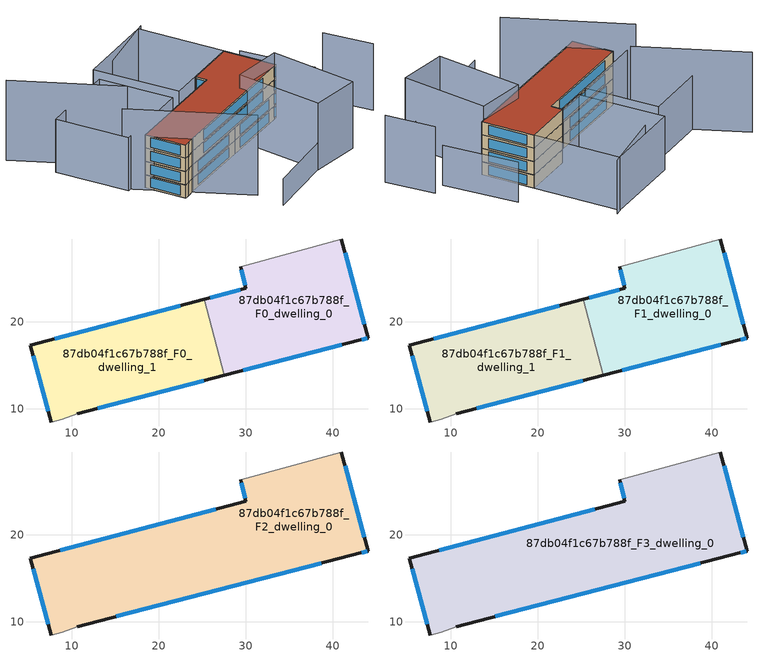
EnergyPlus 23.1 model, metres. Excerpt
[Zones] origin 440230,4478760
87db04f1c67b788f_F0_dwelling_0
 floor ground (EU_floor_Construction): 43.19,17.94 44.04,18.14 40.97,29.52 29.4,26.34 30,23.86 25.23,22.6 27.51,13.86 z0
 wall outside (EU_wall_Construction): 25.23,22.6 30,23.86 29.4,26.34 / 40.97,29.52 44.04,18.14 43.19,17.94 27.51,13.86 z0:3
 wall adiabatic (EU_wall_Construction): 29.4,26.34 40.97,29.52 z0:3
 wall to 87db04f1c67b788f_F0_dwelling_1 (EU_wall_Construction): 27.51,13.86 25.23,22.6 z0:3
 window (EU_Window_Construction): 43.92,18.11 43.31,17.97 / 41.01,17.37 29.68,14.42 / 25.89,22.77 29.34,23.68 / 29.92,24.2 29.49,25.99 / 41.4,27.94 43.62,19.72 z0.42:2.58
87db04f1c67b788f_F0_dwelling_1
 floor ground (EU_floor_Construction): 27.51,13.86 25.23,22.6 5.25,17.32 7.62,8.5 8.88,8.83 10.61,9.46 z0
 wall outside (EU_wall_Construction): 27.51,13.86 10.61,9.46 / 7.62,8.5 5.25,17.32 25.23,22.6 z0:3
 wall adiabatic (EU_wall_Construction): 10.61,9.46 8.88,8.83 7.62,8.5 z0:3
 window (EU_Window_Construction): 25.16,13.25 12.96,10.07 / 7.29,9.72 5.58,16.09 / 8.02,18.05 22.46,21.86 z0.42:2.58
87db04f1c67b788f_F1_dwelling_0
 floor to 87db04f1c67b788f_F0_dwelling_0 (EU_floor_Construction): 43.19,17.94 44.04,18.14 40.97,29.52 29.4,26.34 30,23.86 25.23,22.6 27.51,13.86 z3
 wall outside (EU_wall_Construction): 25.23,22.6 30,23.86 29.4,26.34 / 40.97,29.52 44.04,18.14 43.19,17.94 27.51,13.86 z3:6
 wall adiabatic (EU_wall_Construction): 29.4,26.34 40.97,29.52 z3:6
 wall to 87db04f1c67b788f_F1_dwelling_1 (EU_wall_Construction): 27.51,13.86 25.23,22.6 z3:6
 window (EU_Window_Construction): 43.92,18.11 43.31,17.97 / 41.01,17.37 29.68,14.42 / 25.89,22.77 29.34,23.68 / 29.92,24.2 29.49,25.99 / 41.4,27.94 43.62,19.72 z3.42:5.58
87db04f1c67b788f_F1_dwelling_1
 floor to 87db04f1c67b788f_F0_dwelling_1 (EU_floor_Construction): 27.51,13.86 25.23,22.6 5.25,17.32 7.62,8.5 8.88,8.83 10.61,9.46 z3
 wall outside (EU_wall_Construction): 27.51,13.86 10.61,9.46 / 7.62,8.5 5.25,17.32 25.23,22.6 z3:6
 wall adiabatic (EU_wall_Construction): 10.61,9.46 8.88,8.83 7.62,8.5 z3:6
 window (EU_Window_Construction): 25.16,13.25 12.96,10.07 / 7.29,9.72 5.58,16.09 / 8.02,18.05 22.46,21.86 z3.42:5.58
87db04f1c67b788f_F2_dwelling_0
 floor to 87db04f1c67b788f_F1_dwelling_0 (EU_floor_Construction): 43.19,17.94 44.04,18.14 40.97,29.52 29.4,26.34 30,23.86 25.23,22.6 27.51,13.86 z6
 floor to 87db04f1c67b788f_F1_dwelling_1 (EU_floor_Construction): 27.51,13.86 25.23,22.6 5.25,17.32 7.62,8.5 8.88,8.83 10.61,9.46 z6
 wall outside (EU_wall_Construction): 40.97,29.52 44.04,18.14 43.19,17.94 10.61,9.46 / 7.62,8.5 5.25,17.32 30,23.86 29.4,26.34 z6:9
 wall adiabatic (EU_wall_Construction): 29.4,26.34 40.97,29.52 / 10.61,9.46 8.88,8.83 7.62,8.5 z6:9
 window (EU_Window_Construction): 8.69,18.23 26.57,22.95 / 29.92,24.2 29.49,25.99 / 41.4,27.94 43.62,19.72 / 43.92,18.11 43.31,17.97 / 38.67,16.76 15.14,10.64 / 7.29,9.72 5.58,16.09 z6.42:8.58
87db04f1c67b788f_F3_dwelling_0
 floor to 87db04f1c67b788f_F2_dwelling_0 (EU_floor_Construction): 43.19,17.94 44.04,18.14 40.97,29.52 29.4,26.34 30,23.86 5.25,17.32 7.62,8.5 8.88,8.83 10.61,9.46 z9
 wall outside (EU_wall_Construction): 40.97,29.52 44.04,18.14 43.19,17.94 10.61,9.46 / 7.62,8.5 5.25,17.32 30,23.86 29.4,26.34 z9:12
 wall adiabatic (EU_wall_Construction): 29.4,26.34 40.97,29.52 / 10.61,9.46 8.88,8.83 7.62,8.5 z9:12
 window (EU_Window_Construction): 8.69,18.23 26.57,22.95 / 29.92,24.2 29.49,25.99 / 41.4,27.94 43.62,19.72 / 43.92,18.11 43.31,17.97 / 38.67,16.76 15.14,10.64 / 7.29,9.72 5.58,16.09 z9.42:11.58
 roof outside (EU_roof_Construction): 40.97,29.52 44.04,18.14 43.19,17.94 10.61,9.46 8.88,8.83 7.62,8.5 5.25,17.32 30,23.86 29.4,26.34 z12
shading: -5.31,45.05 9.33,25.98 / 2.01,20.36 18.29,-1.02 z0:18; 18.72,-7.58 48.75,2.4 z0:6; 59.28,6.26 55.83,16.71 / 43.19,17.94 45.19,-1.44 / 45.19,-1.44 34.1,-2.58 / 34.1,-2.58 32.1,16.79 / 32.1,16.79 43.19,17.94 z0:15; 37.35,48.58 23.02,42.72 / 15.72,39.48 20.07,23.74 / 20.07,23.74 2.13,18.78 / 2.13,18.78 -2.23,34.52 / -2.23,34.52 15.72,39.48 / 35.99,48.02 41.05,29.53 / 41.05,29.53 22.8,24.53 / 22.8,24.53 17.74,43.03 / 17.74,43.03 35.99,48.02 z0:12; 52.4,15.51 47.23,31.07 z0:9
[Building]
EU S2 Campaign: North Axis=0; Terrain=City; Solar Distribution=FullExterior
[Site:Location]
Madrid: Latitude=40.5; Longitude=-3.5; Time Zone=1; Elevation=609
[SizingPeriod:WeatherFileDays]
AnnualSizingPeriod: Begin Month=1; Begin Day of Month=1; End Month=12; End Day of Month=31; Day of Week for Start Day=Monday; Use Weather File Daylight Saving Period=No; Use Weather File Rain and Snow Indicators=No
[MATERIAL]
EU_InternalMass_Material: Roughness=MediumRough; Thickness=0.1; Conductivity=1; Density=1800; Specific Heat=900; Thermal Absorptance=0.9; Solar Absorptance=0.7; Visible Absorptance=0.7
[MATERIAL:NOMASS] Roughness=MediumRough; Thermal Absorptance=0.9; Solar Absorptance=0.7; Visible Absorptance=0.7
Name | Thermal Resistance
EU_wall_NoMass | 1.60022
EU_roof_NoMass | 1.57597
EU_floor_NoMass | 0.470652
[WINDOWMATERIAL:SIMPLEGLAZINGSYSTEM]
EU_Window_SimpleGlazing: UFactor=3.28802; Solar Heat Gain Coefficient=0.85; Visible Transmittance=0.85
[CONSTRUCTION]
EU_wall_Construction: EU_wall_NoMass
EU_roof_Construction: EU_roof_NoMass
EU_floor_Construction: EU_floor_NoMass
EU_InternalMass_Construction: EU_InternalMass_Material
EU_Window_Construction: EU_Window_SimpleGlazing
[ZONE] Type=1; Multiplier=1; Ceiling Height=autocalculate; Floor Area=autocalculate; Part of Total Floor Area=Yes
Name | Volume
87db04f1c67b788f_F0_dwelling_0; 87db04f1c67b788f_F1_dwelling_0 | 557.785
87db04f1c67b788f_F2_dwelling_0 | 1115.55
87db04f1c67b788f_F3_dwelling_0 | 1115.56
87db04f1c67b788f_F0_dwelling_1 | 557.762
87db04f1c67b788f_F1_dwelling_1 | 557.761
[INTERNALMASS] Construction=EU_InternalMass_Construction
Name | Zone or ZoneList | Surface Area
87db04f1c67b788f_F0_dwelling_0_EU_InternalMass | 87db04f1c67b788f_F0_dwelling_0 | 185.928
87db04f1c67b788f_F0_dwelling_1_EU_InternalMass | 87db04f1c67b788f_F0_dwelling_1 | 185.92
87db04f1c67b788f_F1_dwelling_0_EU_InternalMass | 87db04f1c67b788f_F1_dwelling_0 | 185.928
87db04f1c67b788f_F1_dwelling_1_EU_InternalMass | 87db04f1c67b788f_F1_dwelling_1 | 185.92
87db04f1c67b788f_F2_dwelling_0_EU_InternalMass | 87db04f1c67b788f_F2_dwelling_0 | 371.853
87db04f1c67b788f_F3_dwelling_0_EU_InternalMass | 87db04f1c67b788f_F3_dwelling_0 | 371.853
[OTHEREQUIPMENT] Fuel Type=Electricity; Design Level Calculation Method=Watts/Area; Power per Zone Floor Area=1; Fraction Latent=0; Fraction Radiant=0; Fraction Lost=0; Carbon Dioxide Generation Rate=0; EndUse Subcategory=EU_Step8_InternalGains
Name | Zone or ZoneList or Space or SpaceList | Schedule
EU_Step8_InternalGain_87db04f1c67b788f_F0_dwelling_0_f000 | 87db04f1c67b788f_F0_dwelling_0 | EU_Step8_GainSchedule_87db04f1c67b788f_F0_dwelling_0_f000
EU_Step8_InternalGain_87db04f1c67b788f_F0_dwelling_1_f000 | 87db04f1c67b788f_F0_dwelling_1 | EU_Step8_GainSchedule_87db04f1c67b788f_F0_dwelling_1_f000
EU_Step8_InternalGain_87db04f1c67b788f_F1_dwelling_0_f000 | 87db04f1c67b788f_F1_dwelling_0 | EU_Step8_GainSchedule_87db04f1c67b788f_F1_dwelling_0_f000
EU_Step8_InternalGain_87db04f1c67b788f_F1_dwelling_1_f000 | 87db04f1c67b788f_F1_dwelling_1 | EU_Step8_GainSchedule_87db04f1c67b788f_F1_dwelling_1_f000
EU_Step8_InternalGain_87db04f1c67b788f_F2_dwelling_0_f000 | 87db04f1c67b788f_F2_dwelling_0 | EU_Step8_GainSchedule_87db04f1c67b788f_F2_dwelling_0_f000
EU_Step8_InternalGain_87db04f1c67b788f_F3_dwelling_0_f000 | 87db04f1c67b788f_F3_dwelling_0 | EU_Step8_GainSchedule_87db04f1c67b788f_F3_dwelling_0_f000
[ZONEVENTILATION:DESIGNFLOWRATE] Schedule=EU_AlwaysOn; Design Flow Rate Calculation Method=AirChanges/Hour; Air Changes per Hour=0.480704; Ventilation Type=Natural; Fan Pressure Rise=0; Fan Total Efficiency=1; Constant Term Coefficient=1; Temperature Term Coefficient=0; Velocity Term Coefficient=0; Velocity Squared Term Coefficient=0; Minimum Indoor Temperature=-100; Maximum Indoor Temperature=100; Delta Temperature=-100; Minimum Outdoor Temperature=-100; Maximum Outdoor Temperature=100; Maximum Wind Speed=40
Name | Zone or ZoneList or Space or SpaceList
EU_ConstantAir_87db04f1c67b788f_F0_dwelling_0 | 87db04f1c67b788f_F0_dwelling_0
EU_ConstantAir_87db04f1c67b788f_F0_dwelling_1 | 87db04f1c67b788f_F0_dwelling_1
EU_ConstantAir_87db04f1c67b788f_F1_dwelling_0 | 87db04f1c67b788f_F1_dwelling_0
EU_ConstantAir_87db04f1c67b788f_F1_dwelling_1 | 87db04f1c67b788f_F1_dwelling_1
EU_ConstantAir_87db04f1c67b788f_F2_dwelling_0 | 87db04f1c67b788f_F2_dwelling_0
EU_ConstantAir_87db04f1c67b788f_F3_dwelling_0 | 87db04f1c67b788f_F3_dwelling_0
[HVACTEMPLATE:THERMOSTAT] Constant Heating Setpoint=20; Constant Cooling Setpoint=50
EU_HeatOnly_87db04f1c67b788f_F0_dwelling_0; EU_HeatOnly_87db04f1c67b788f_F0_dwelling_1; EU_HeatOnly_87db04f1c67b788f_F1_dwelling_0; EU_HeatOnly_87db04f1c67b788f_F1_dwelling_1; EU_HeatOnly_87db04f1c67b788f_F2_dwelling_0; EU_HeatOnly_87db04f1c67b788f_F3_dwelling_0
[HVACTEMPLATE:ZONE:IDEALLOADSAIRSYSTEM] System Availability Schedule=EU_AlwaysOn; Maximum Heating Supply Air Temperature=50; Minimum Cooling Supply Air Temperature=13; Maximum Heating Supply Air Humidity Ratio=0.0156; Minimum Cooling Supply Air Humidity Ratio=0.0077; Heating Limit=NoLimit; Cooling Limit=NoLimit; Heating Availability Schedule=EU_AlwaysOn; Cooling Availability Schedule=EU_CoolingOff; Dehumidification Control Type=ConstantSensibleHeatRatio; Cooling Sensible Heat Ratio=0.7; Dehumidification Setpoint=60; Humidification Control Type=None; Humidification Setpoint=30; Outdoor Air Method=None; Outdoor Air Flow Rate per Person=0.00944; Outdoor Air Flow Rate per Zone Floor Area=0; Outdoor Air Flow Rate per Zone=0; Demand Controlled Ventilation Type=None; Outdoor Air Economizer Type=NoEconomizer; Heat Recovery Type=None; Sensible Heat Recovery Effectiveness=0.7; Latent Heat Recovery Effectiveness=0.65
Name | Template Thermostat
87db04f1c67b788f_F0_dwelling_0 | EU_HeatOnly_87db04f1c67b788f_F0_dwelling_0
87db04f1c67b788f_F0_dwelling_1 | EU_HeatOnly_87db04f1c67b788f_F0_dwelling_1
87db04f1c67b788f_F1_dwelling_0 | EU_HeatOnly_87db04f1c67b788f_F1_dwelling_0
87db04f1c67b788f_F1_dwelling_1 | EU_HeatOnly_87db04f1c67b788f_F1_dwelling_1
87db04f1c67b788f_F2_dwelling_0 | EU_HeatOnly_87db04f1c67b788f_F2_dwelling_0
87db04f1c67b788f_F3_dwelling_0 | EU_HeatOnly_87db04f1c67b788f_F3_dwelling_0
[SIZING:ZONE] Zone Cooling Design Supply Air Temperature Input Method=SupplyAirTemperature; Zone Cooling Design Supply Air Temperature=13; Zone Heating Design Supply Air Temperature Input Method=SupplyAirTemperature; Zone Heating Design Supply Air Temperature=50; Zone Cooling Design Supply Air Humidity Ratio=0.008; Zone Heating Design Supply Air Humidity Ratio=0.008; Cooling Design Air Flow Method=DesignDay; Cooling Design Air Flow Rate=0; Cooling Minimum Air Flow per Zone Floor Area=0.000762; Cooling Minimum Air Flow=0; Cooling Minimum Air Flow Fraction=0.2; Heating Design Air Flow Method=DesignDay; Heating Design Air Flow Rate=0; Heating Maximum Air Flow per Zone Floor Area=0.002032; Heating Maximum Air Flow=0.141576; Heating Maximum Air Flow Fraction=0.3; Account for Dedicated Outdoor Air System=No; Dedicated Outdoor Air System Control Strategy=NeutralSupplyAir; Dedicated Outdoor Air Low Setpoint Temperature for Design=autosize; Dedicated Outdoor Air High Setpoint Temperature for Design=autosize; Zone Load Sizing Method=Sensible Load Only No Latent Load; Zone Latent Cooling Design Supply Air Humidity Ratio Input Method=HumidityRatioDifference; Zone Cooling Design Supply Air Humidity Ratio Difference=0.005; Zone Latent Heating Design Supply Air Humidity Ratio Input Method=HumidityRatioDifference; Zone Humidification Design Supply Air Humidity Ratio Difference=0.005
87db04f1c67b788f_F0_dwelling_0; 87db04f1c67b788f_F0_dwelling_1; 87db04f1c67b788f_F1_dwelling_0; 87db04f1c67b788f_F1_dwelling_1; 87db04f1c67b788f_F2_dwelling_0; 87db04f1c67b788f_F3_dwelling_0
[SCHEDULE:CONSTANT]
Name | Hourly Value
EU_AlwaysOn | 1
EU_CoolingOff | 0
[SCHEDULE:FILE] Column Number=1; Rows to Skip at Top=0; Number of Hours of Data=8760; Column Separator=Comma; Interpolate to Timestep=No; Minutes per Item=60; Adjust Schedule for Daylight Savings=Yes
Name | File
EU_Step8_GainSchedule_87db04f1c67b788f_F0_dwelling_0_f000 | ../../schedules/87db04f1c67b788f/87db04f1c67b788f_F0_dwelling_0_f000_gain.csv
EU_Step8_GainSchedule_87db04f1c67b788f_F0_dwelling_1_f000 | ../../schedules/87db04f1c67b788f/87db04f1c67b788f_F0_dwelling_1_f000_gain.csv
EU_Step8_GainSchedule_87db04f1c67b788f_F1_dwelling_0_f000 | ../../schedules/87db04f1c67b788f/87db04f1c67b788f_F1_dwelling_0_f000_gain.csv
EU_Step8_GainSchedule_87db04f1c67b788f_F1_dwelling_1_f000 | ../../schedules/87db04f1c67b788f/87db04f1c67b788f_F1_dwelling_1_f000_gain.csv
EU_Step8_GainSchedule_87db04f1c67b788f_F2_dwelling_0_f000 | ../../schedules/87db04f1c67b788f/87db04f1c67b788f_F2_dwelling_0_f000_gain.csv
EU_Step8_GainSchedule_87db04f1c67b788f_F3_dwelling_0_f000 | ../../schedules/87db04f1c67b788f/87db04f1c67b788f_F3_dwelling_0_f000_gain.csv
